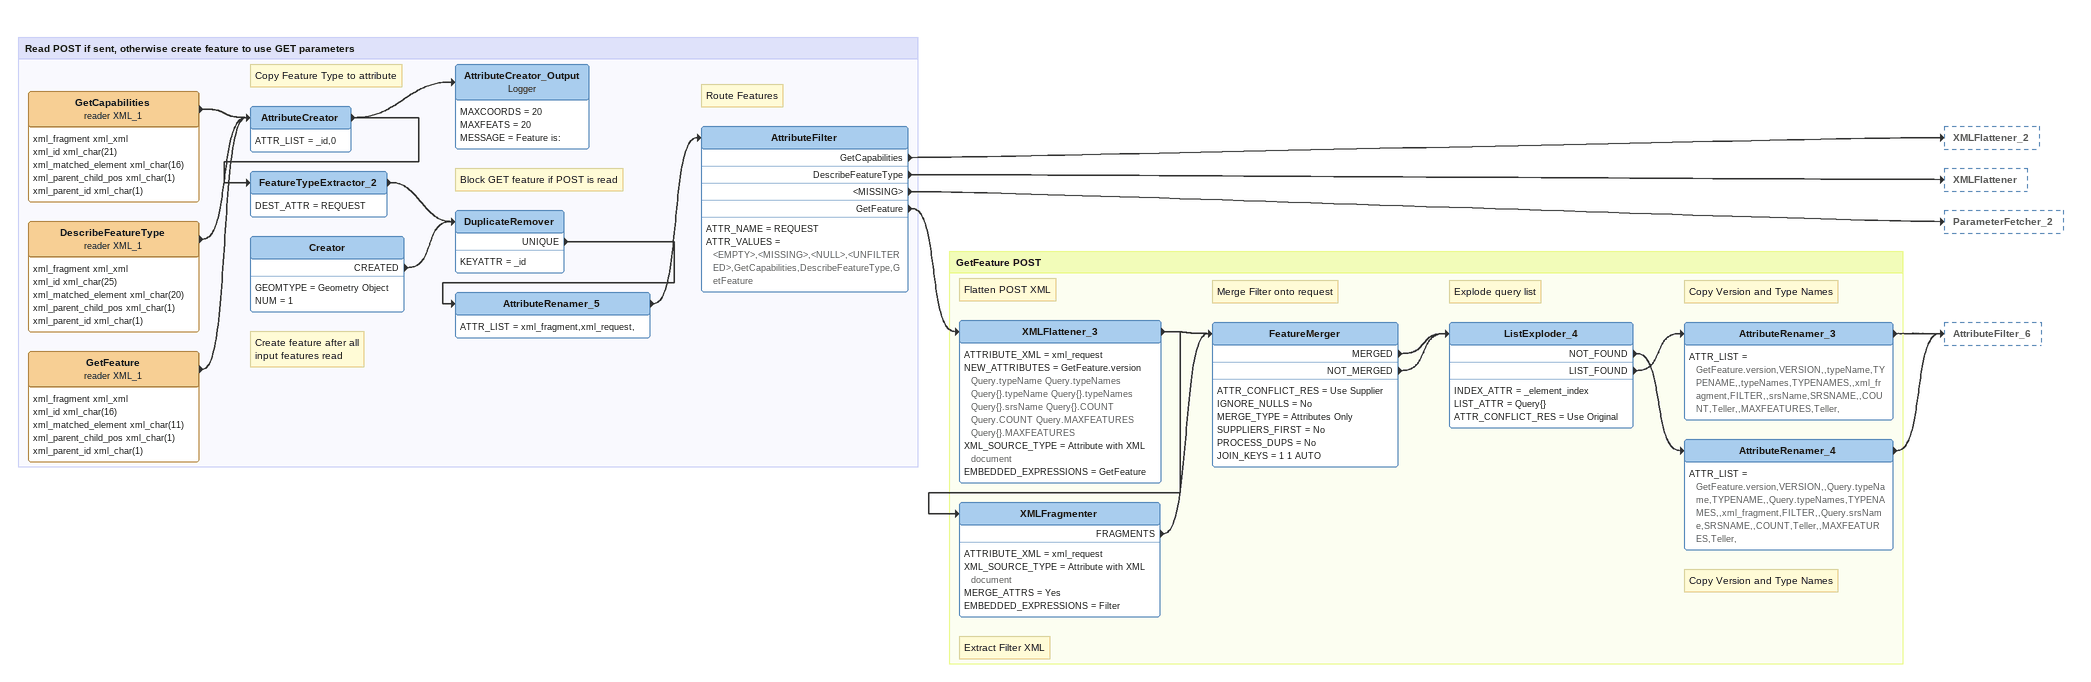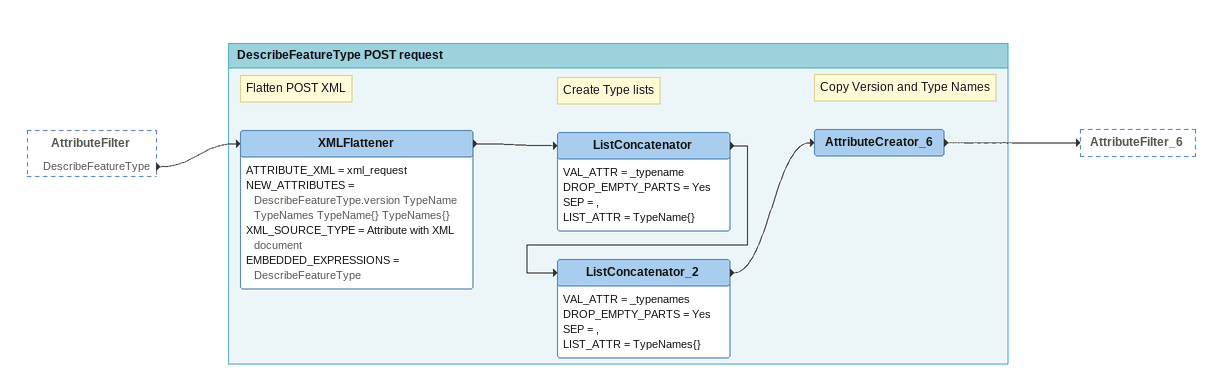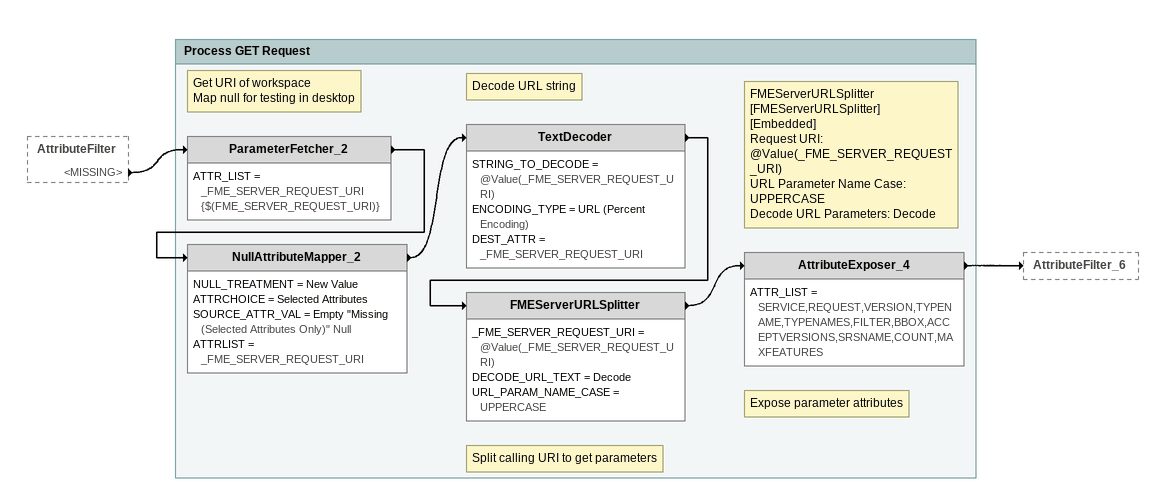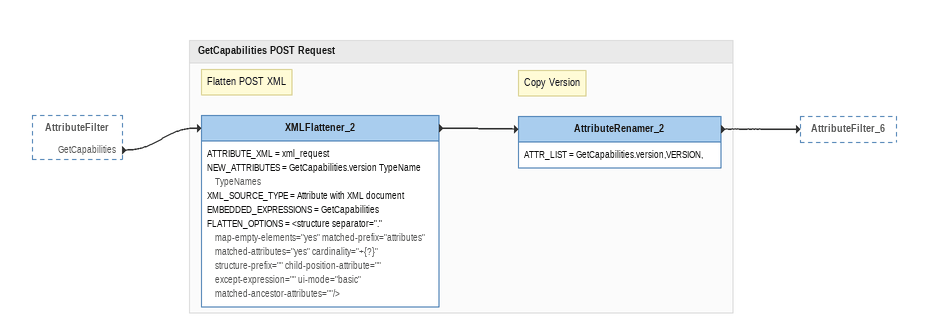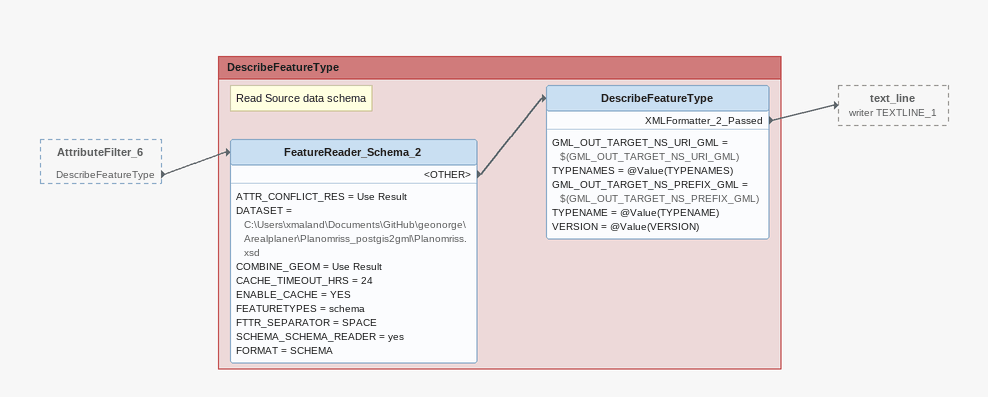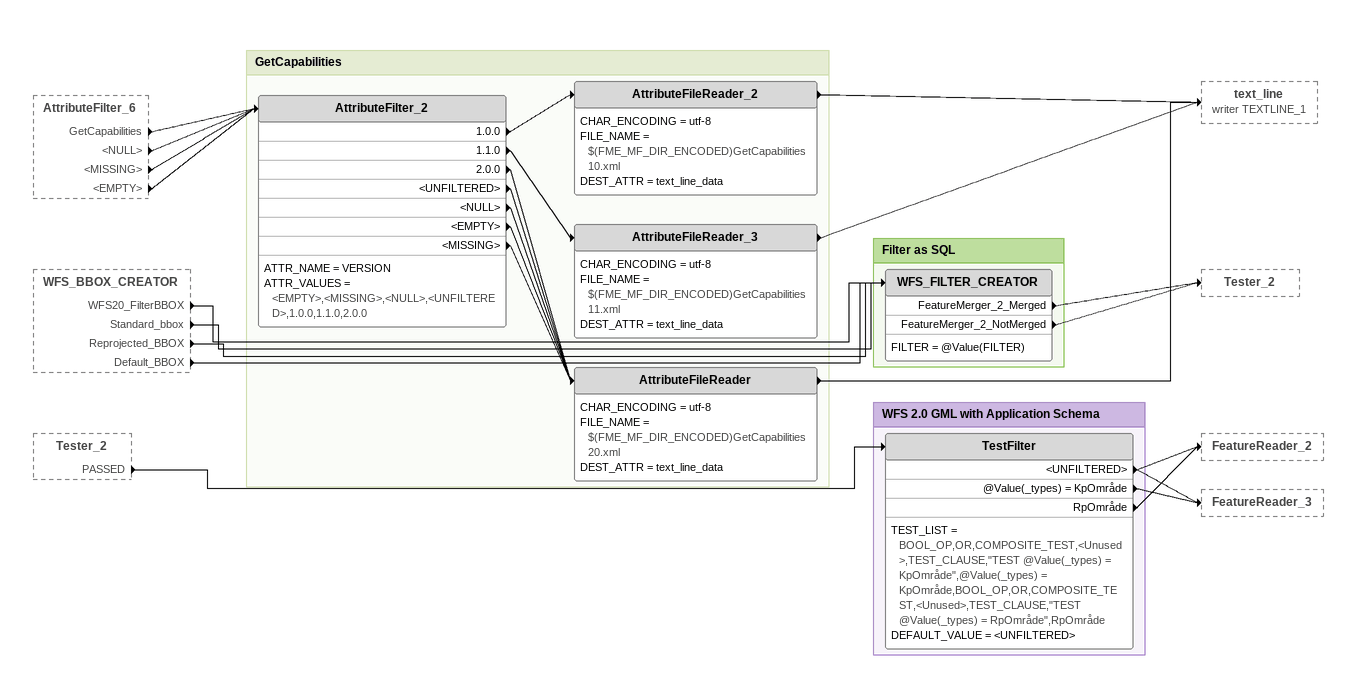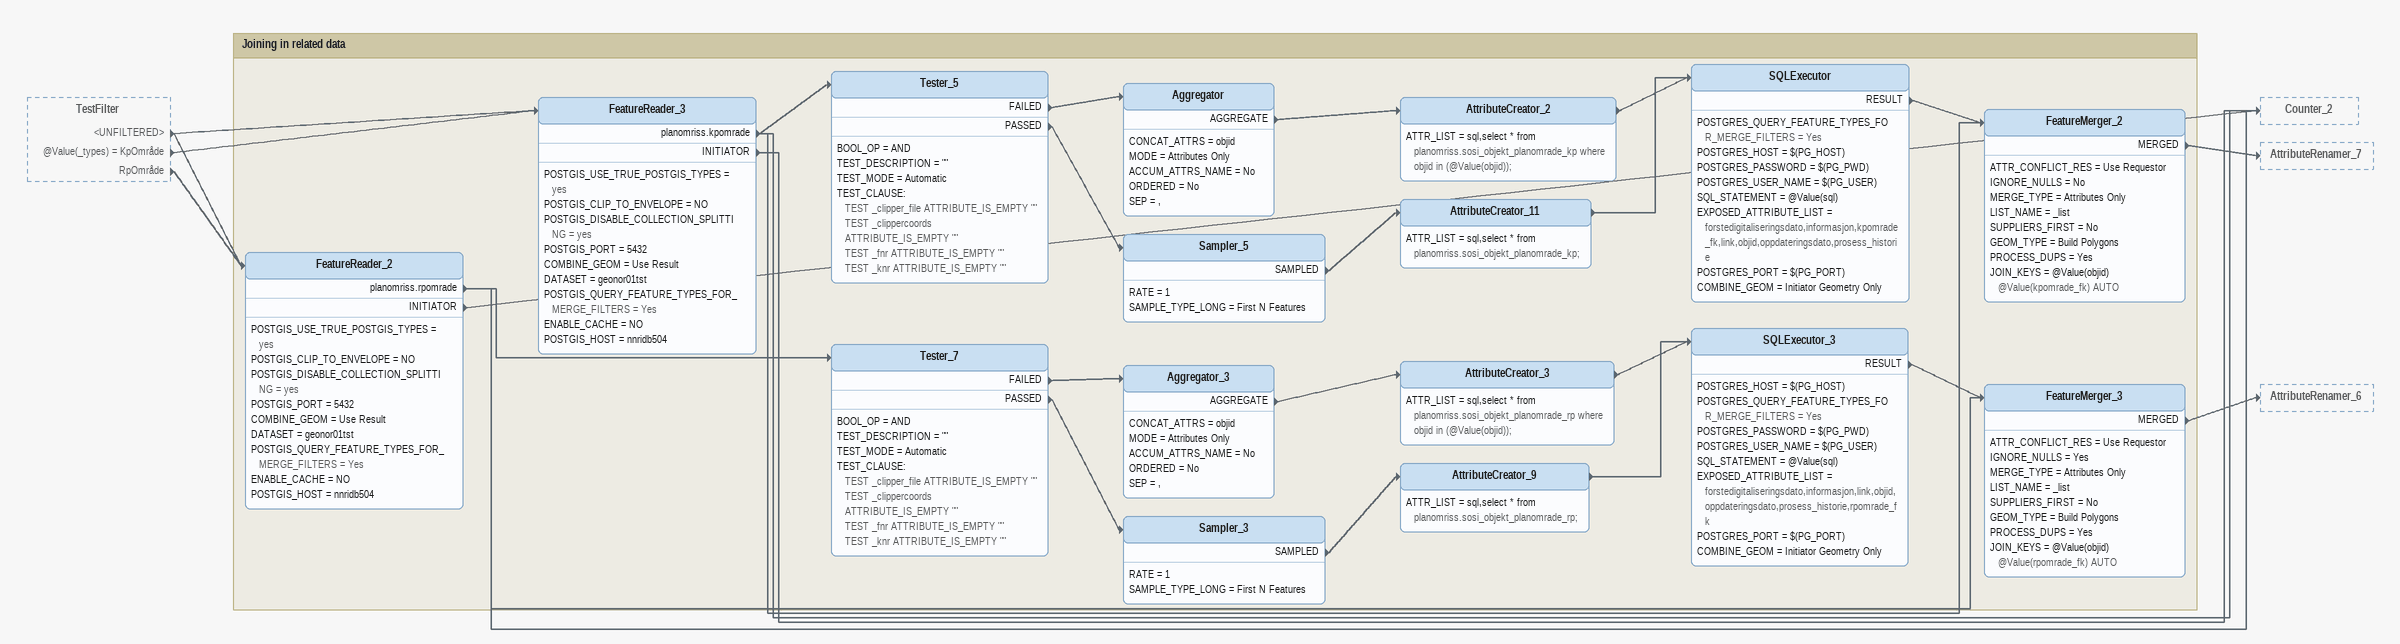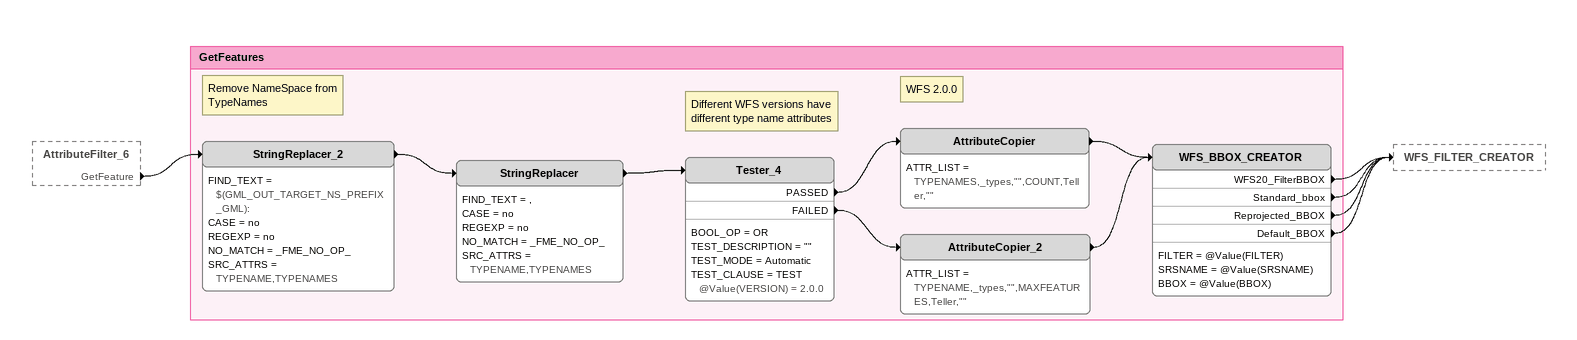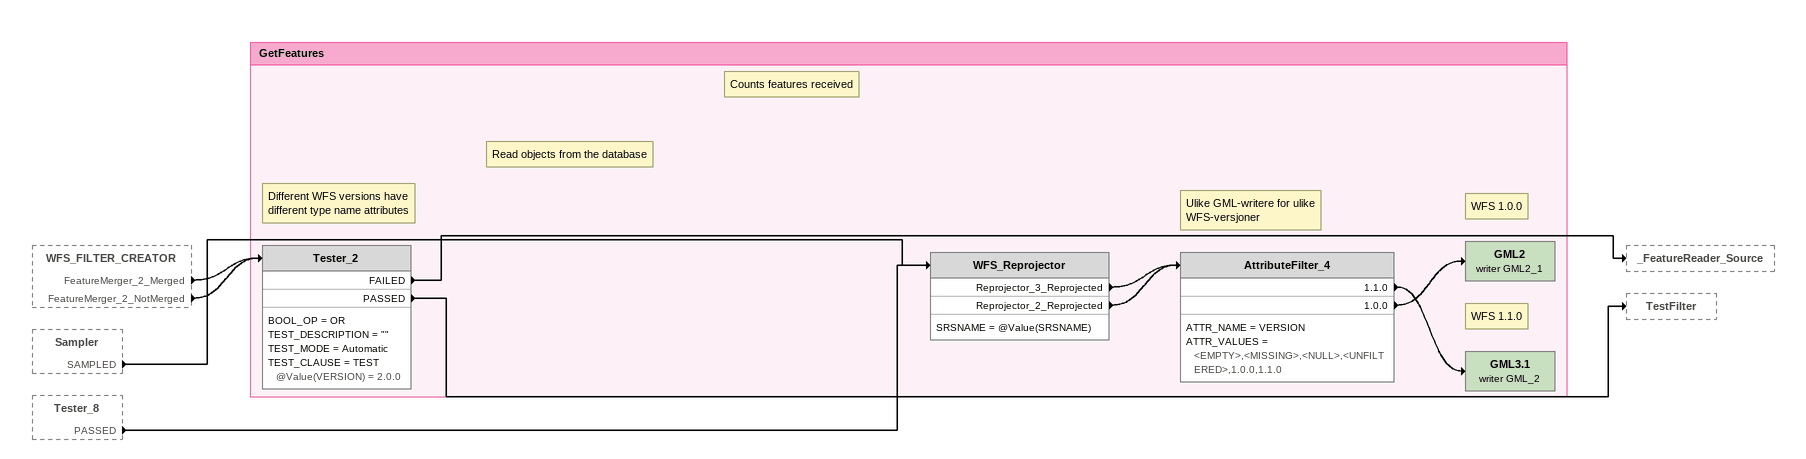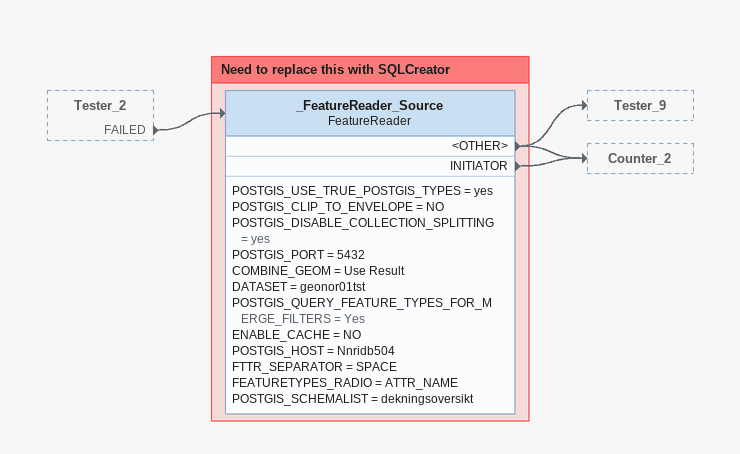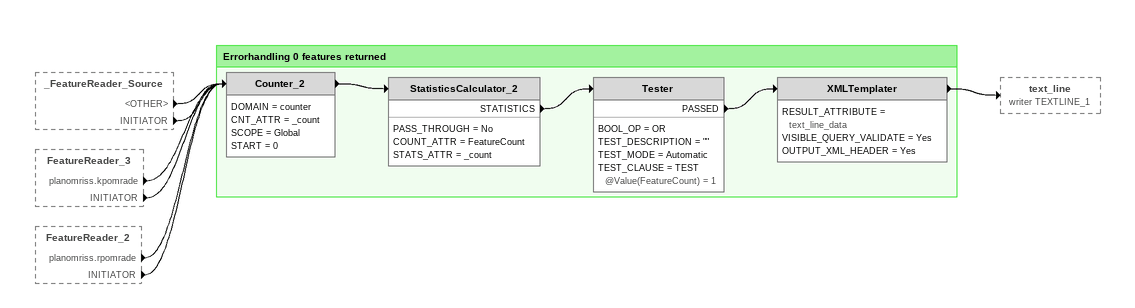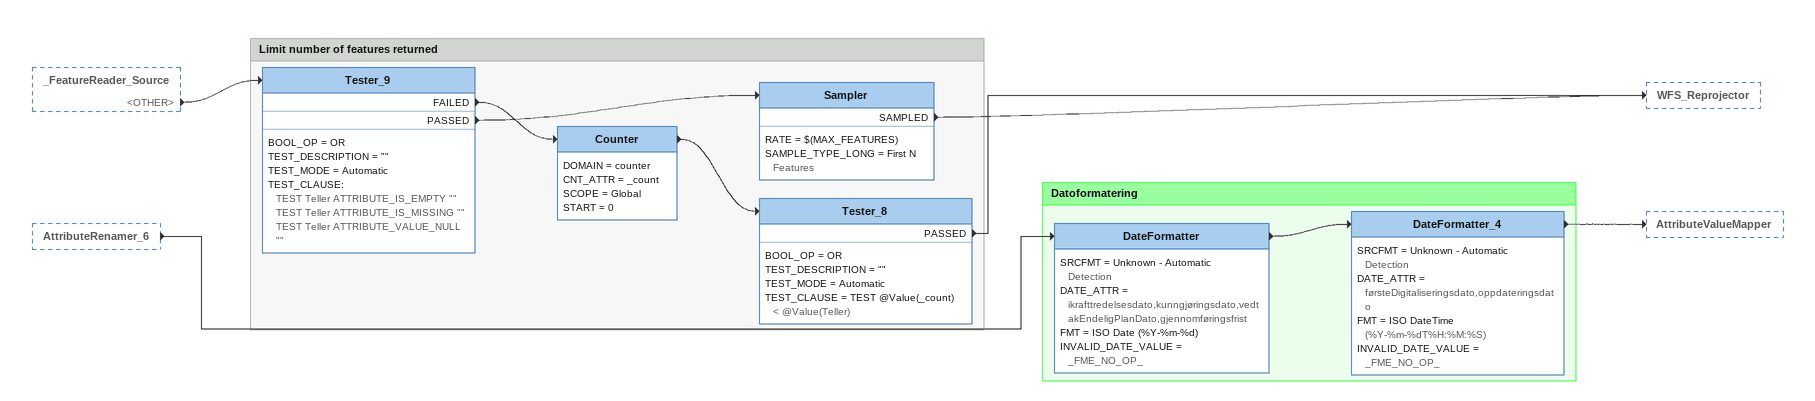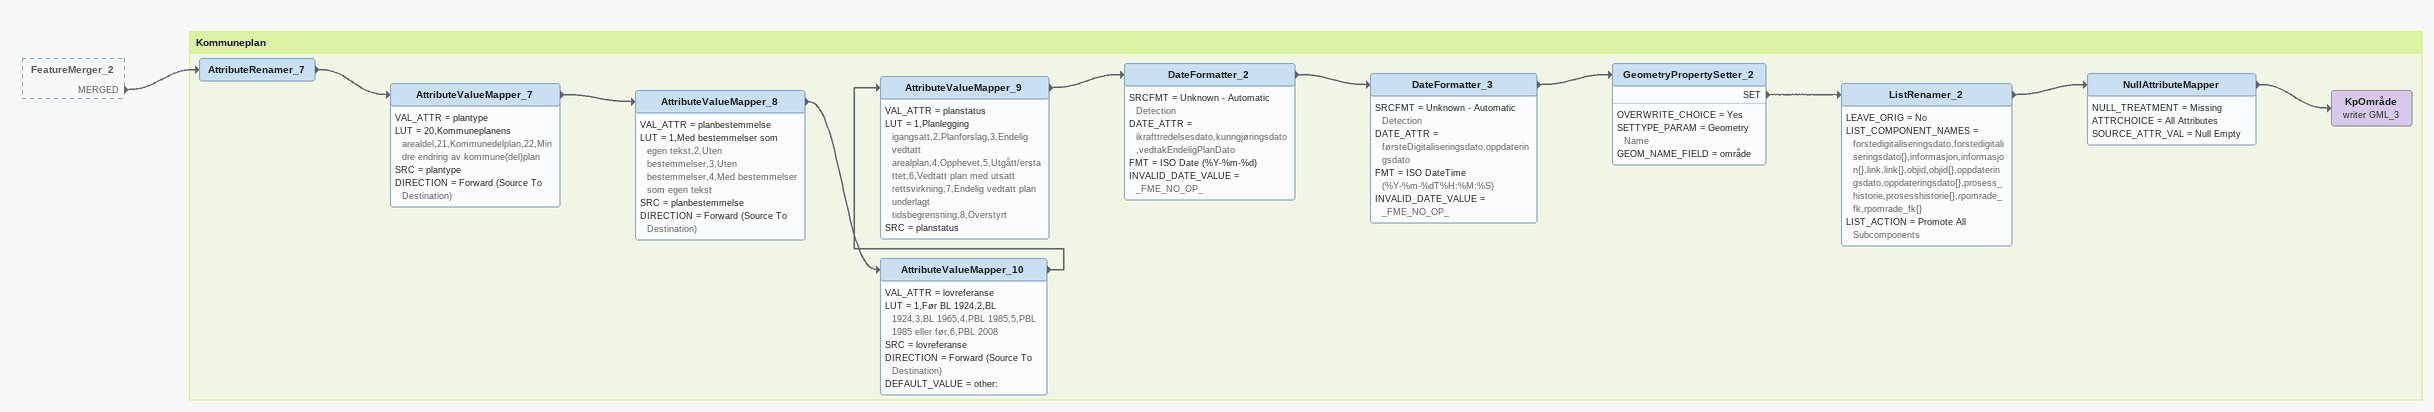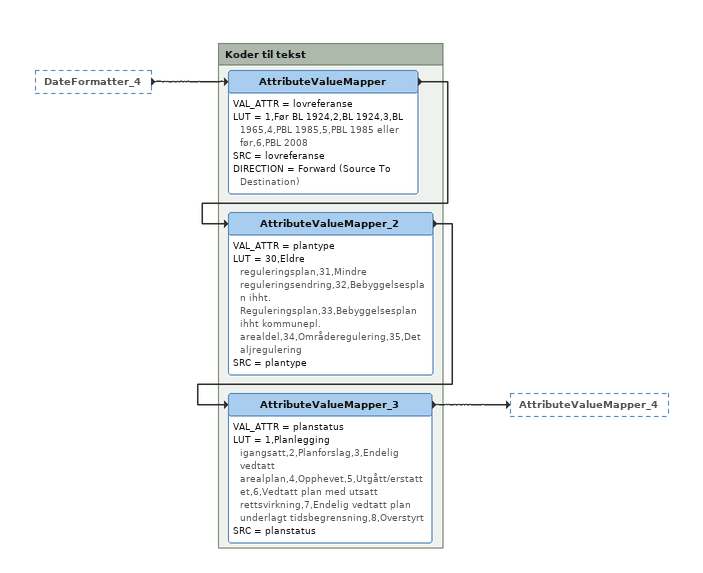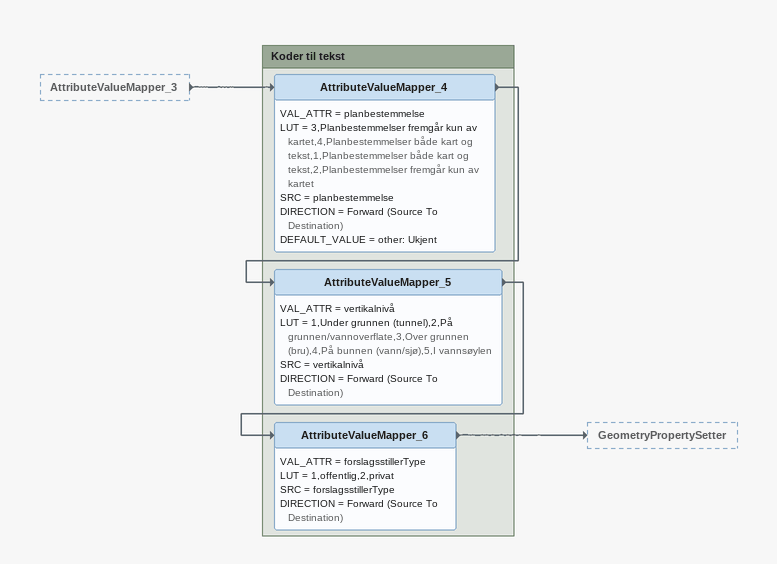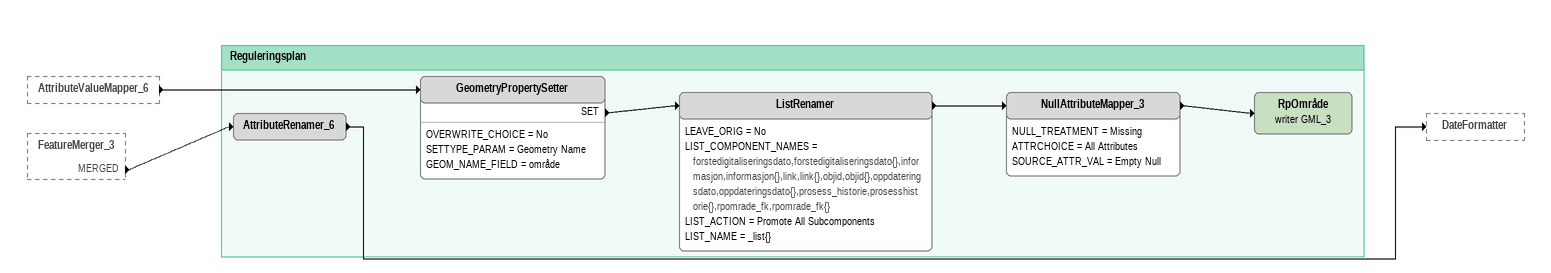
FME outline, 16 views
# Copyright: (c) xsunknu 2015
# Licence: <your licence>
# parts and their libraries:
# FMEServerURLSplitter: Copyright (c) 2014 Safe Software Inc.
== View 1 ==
Bookmark: Read POST if sent, otherwise create feature to use GET parameters
GetCapabilities (reader XML_1)
    attributes: xml_fragment xml_xml, xml_id xml_char(21), xml_matched_element xml_char(16), xml_parent_child_pos xml_char(1), xml_parent_id xml_char(1)
    -> AttributeCreator
DescribeFeatureType (reader XML_1)
    attributes: xml_fragment xml_xml, xml_id xml_char(25), xml_matched_element xml_char(20), xml_parent_child_pos xml_char(1), xml_parent_id xml_char(1)
    -> AttributeCreator
GetFeature (reader XML_1)
    attributes: xml_fragment xml_xml, xml_id xml_char(16), xml_matched_element xml_char(11), xml_parent_child_pos xml_char(1), xml_parent_id xml_char(1)
    -> AttributeCreator
Note: Copy Feature Type to attribute
AttributeCreator
    ATTR_LIST = _id,0
    -> FeatureTypeExtractor_2
    -> AttributeCreator_Output
AttributeCreator_Output: Logger
    MAXCOORDS = 20
    MAXFEATS = 20
    MESSAGE = Feature is:
FeatureTypeExtractor_2
    DEST_ATTR = REQUEST
    -> DuplicateRemover
Note: Create feature after all / input features read
Creator
    GEOMTYPE = Geometry Object
    NUM = 1
    CREATED -> DuplicateRemover
Note: Block GET feature if POST is read
DuplicateRemover
    KEYATTR = _id
    UNIQUE -> AttributeRenamer_5
AttributeRenamer_5
    ATTR_LIST = xml_fragment,xml_request,
    -> AttributeFilter
Note: Route Features
AttributeFilter
    ATTR_NAME = REQUEST
    ATTR_VALUES = <EMPTY>,<MISSING>,<NULL>,<UNFILTERED>,GetCapabilities,DescribeFeatureType,GetFeature
    GetCapabilities -> XMLFlattener_2
    DescribeFeatureType -> XMLFlattener
    <MISSING> -> ParameterFetcher_2
    GetFeature -> XMLFlattener_3

Bookmark: GetFeature POST
Note: Flatten POST XML
XMLFlattener_3
    ATTRIBUTE_XML = xml_request
    NEW_ATTRIBUTES = GetFeature.version Query.typeName Query.typeNames Query{}.typeName Query{}.typeNames Query{}.srsName Query{}.COUNT Query.COUNT Query.MAXFEATURES Query{}.MAXFEATURES
    XML_SOURCE_TYPE = Attribute with XML document
    EMBEDDED_EXPRESSIONS = GetFeature
    -> XMLFragmenter
    -> FeatureMerger
Note: Extract Filter XML
XMLFragmenter
    ATTRIBUTE_XML = xml_request
    XML_SOURCE_TYPE = Attribute with XML document
    MERGE_ATTRS = Yes
    EMBEDDED_EXPRESSIONS = Filter
    FRAGMENTS -> FeatureMerger
Note: Merge Filter onto request
FeatureMerger
    ATTR_CONFLICT_RES = Use Supplier
    IGNORE_NULLS = No
    MERGE_TYPE = Attributes Only
    SUPPLIERS_FIRST = No
    PROCESS_DUPS = No
    JOIN_KEYS = 1 1 AUTO
    MERGED -> ListExploder_4
    NOT_MERGED -> ListExploder_4
Note: Explode query list
ListExploder_4
    INDEX_ATTR = _element_index
    LIST_ATTR = Query{}
    ATTR_CONFLICT_RES = Use Original
    NOT_FOUND -> AttributeRenamer_4
    LIST_FOUND -> AttributeRenamer_3
Note: Copy Version and Type Names
AttributeRenamer_3
    ATTR_LIST = GetFeature.version,VERSION,,typeName,TYPENAME,,typeNames,TYPENAMES,,xml_fragment,FILTER,,srsName,SRSNAME,,COUNT,Teller,,MAXFEATURES,Teller,
    -> AttributeFilter_6
Note: Copy Version and Type Names
AttributeRenamer_4
    ATTR_LIST = GetFeature.version,VERSION,,Query.typeName,TYPENAME,,Query.typeNames,TYPENAMES,,xml_fragment,FILTER,,Query.srsName,SRSNAME,,COUNT,Teller,,MAXFEATURES,Teller,
    -> AttributeFilter_6

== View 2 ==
AttributeFilter [outside]
    DescribeFeatureType -> XMLFlattener

Bookmark: DescribeFeatureType POST request
Note: Flatten POST XML
XMLFlattener
    ATTRIBUTE_XML = xml_request
    NEW_ATTRIBUTES = DescribeFeatureType.version TypeName TypeNames TypeName{} TypeNames{}
    XML_SOURCE_TYPE = Attribute with XML document
    EMBEDDED_EXPRESSIONS = DescribeFeatureType
    -> ListConcatenator
Note: Create Type lists
ListConcatenator
    VAL_ATTR = _typename
    DROP_EMPTY_PARTS = Yes
    SEP = ,
    LIST_ATTR = TypeName{}
    -> ListConcatenator_2
ListConcatenator_2
    VAL_ATTR = _typenames
    DROP_EMPTY_PARTS = Yes
    SEP = ,
    LIST_ATTR = TypeNames{}
    -> AttributeCreator_6
Note: Copy Version and Type Names
AttributeCreator_6
    -> AttributeFilter_6

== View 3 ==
AttributeFilter [outside]
    <MISSING> -> ParameterFetcher_2

Bookmark: Process GET Request
Note: Get URI of workspace / Map null for testing in desktop
ParameterFetcher_2
    ATTR_LIST = _FME_SERVER_REQUEST_URI {$(FME_SERVER_REQUEST_URI)}
    -> NullAttributeMapper_2
NullAttributeMapper_2
    NULL_TREATMENT = New Value
    ATTRCHOICE = Selected Attributes
    SOURCE_ATTR_VAL = Empty "Missing (Selected Attributes Only)" Null
    ATTRLIST = _FME_SERVER_REQUEST_URI
    -> TextDecoder
Note: Decode URL string
TextDecoder
    STRING_TO_DECODE = @Value(_FME_SERVER_REQUEST_URI)
    ENCODING_TYPE = URL (Percent Encoding)
    DEST_ATTR = _FME_SERVER_REQUEST_URI
    -> FMEServerURLSplitter
Note: Split calling URI to get parameters
Note: FMEServerURLSplitter [FMEServerURLSplitter] / [Embedded] / Request URI: @Value(_FME_SERVER_REQUEST_URI) / URL Parameter Name Case: UPPERCASE / Decode URL Parameters: Decode
FMEServerURLSplitter
    _FME_SERVER_REQUEST_URI = @Value(_FME_SERVER_REQUEST_URI)
    DECODE_URL_TEXT = Decode
    URL_PARAM_NAME_CASE = UPPERCASE
    -> AttributeExposer_4
Note: Expose parameter attributes
AttributeExposer_4
    ATTR_LIST = SERVICE,REQUEST,VERSION,TYPENAME,TYPENAMES,FILTER,BBOX,ACCEPTVERSIONS,SRSNAME,COUNT,MAXFEATURES
    -> AttributeFilter_6

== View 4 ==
AttributeFilter [outside]
    GetCapabilities -> XMLFlattener_2

Bookmark: GetCapabilities POST Request
Note: Flatten POST XML
XMLFlattener_2
    ATTRIBUTE_XML = xml_request
    NEW_ATTRIBUTES = GetCapabilities.version TypeName TypeNames
    XML_SOURCE_TYPE = Attribute with XML document
    EMBEDDED_EXPRESSIONS = GetCapabilities
    FLATTEN_OPTIONS = <structure separator="." map-empty-elements="yes" matched-prefix="attributes" matched-attributes="yes" cardinality="+{?}" structure-prefix="" child-position-attribute="" except-expression="" ui-mode="basic" matched-ancestor-attributes=""/>
    -> AttributeRenamer_2
Note: Copy Version
AttributeRenamer_2
    ATTR_LIST = GetCapabilities.version,VERSION,
    -> AttributeFilter_6

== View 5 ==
AttributeFilter_6 [outside]
    DescribeFeatureType -> FeatureReader_Schema_2

Bookmark: DescribeFeatureType
Note: Read Source data schema
FeatureReader_Schema_2
    ATTR_CONFLICT_RES = Use Result
    DATASET = C:\Users\xmaland\Documents\GitHub\geonorge\Arealplaner\Planomriss_postgis2gml\Planomriss.xsd
    COMBINE_GEOM = Use Result
    CACHE_TIMEOUT_HRS = 24
    ENABLE_CACHE = YES
    FEATURETYPES = schema
    FTTR_SEPARATOR = SPACE
    SCHEMA_SCHEMA_READER = yes
    FORMAT = SCHEMA
    <OTHER> -> DescribeFeatureType
DescribeFeatureType
    GML_OUT_TARGET_NS_URI_GML = $(GML_OUT_TARGET_NS_URI_GML)
    TYPENAMES = @Value(TYPENAMES)
    GML_OUT_TARGET_NS_PREFIX_GML = $(GML_OUT_TARGET_NS_PREFIX_GML)
    TYPENAME = @Value(TYPENAME)
    VERSION = @Value(VERSION)
    XMLFormatter_2_Passed -> text_line (writer TEXTLINE_1)

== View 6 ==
AttributeFilter_6 [outside]
    GetCapabilities -> AttributeFilter_2
    <NULL> -> AttributeFilter_2
    <MISSING> -> AttributeFilter_2
    <EMPTY> -> AttributeFilter_2
WFS_BBOX_CREATOR [outside]
    WFS20_FilterBBOX -> WFS_FILTER_CREATOR
    Standard_bbox -> WFS_FILTER_CREATOR
    Reprojected_BBOX -> WFS_FILTER_CREATOR
    Default_BBOX -> WFS_FILTER_CREATOR
Tester_2 [outside]
    PASSED -> TestFilter

Bookmark: GetCapabilities
AttributeFilter_2
    ATTR_NAME = VERSION
    ATTR_VALUES = <EMPTY>,<MISSING>,<NULL>,<UNFILTERED>,1.0.0,1.1.0,2.0.0
    1.0.0 -> AttributeFileReader_2
    1.1.0 -> AttributeFileReader_3
    2.0.0 -> AttributeFileReader
    <UNFILTERED> -> AttributeFileReader
    <NULL> -> AttributeFileReader
    <EMPTY> -> AttributeFileReader
    <MISSING> -> AttributeFileReader
AttributeFileReader_2
    CHAR_ENCODING = utf-8
    FILE_NAME = $(FME_MF_DIR_ENCODED)GetCapabilities10.xml
    DEST_ATTR = text_line_data
    -> text_line (writer TEXTLINE_1)
AttributeFileReader_3
    CHAR_ENCODING = utf-8
    FILE_NAME = $(FME_MF_DIR_ENCODED)GetCapabilities11.xml
    DEST_ATTR = text_line_data
    -> text_line (writer TEXTLINE_1)
AttributeFileReader
    CHAR_ENCODING = utf-8
    FILE_NAME = $(FME_MF_DIR_ENCODED)GetCapabilities20.xml
    DEST_ATTR = text_line_data
    -> text_line (writer TEXTLINE_1)

Bookmark: Filter as SQL
WFS_FILTER_CREATOR
    FILTER = @Value(FILTER)
    FeatureMerger_2_Merged -> Tester_2
    FeatureMerger_2_NotMerged -> Tester_2

Bookmark: WFS 2.0 GML with Application Schema
TestFilter
    TEST_LIST = BOOL_OP,OR,COMPOSITE_TEST,<Unused>,TEST_CLAUSE,"TEST @Value(_types) = KpOmråde",@Value(_types) = KpOmråde,BOOL_OP,OR,COMPOSITE_TEST,<Unused>,TEST_CLAUSE,"TEST @Value(_types) = RpOmråde",RpOmråde
    DEFAULT_VALUE = <UNFILTERED>
    <UNFILTERED> -> FeatureReader_2
    @Value(_types) = KpOmråde -> FeatureReader_3
    RpOmråde -> FeatureReader_2
    <UNFILTERED> -> FeatureReader_3

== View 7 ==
TestFilter [outside]
    <UNFILTERED> -> FeatureReader_2
    @Value(_types) = KpOmråde -> FeatureReader_3
    RpOmråde -> FeatureReader_2
    <UNFILTERED> -> FeatureReader_3

Bookmark: Joining in related data
FeatureReader_3
    POSTGIS_USE_TRUE_POSTGIS_TYPES = yes
    POSTGIS_CLIP_TO_ENVELOPE = NO
    POSTGIS_DISABLE_COLLECTION_SPLITTING = yes
    POSTGIS_PORT = 5432
    COMBINE_GEOM = Use Result
    DATASET = geonor01tst
    POSTGIS_QUERY_FEATURE_TYPES_FOR_MERGE_FILTERS = Yes
    ENABLE_CACHE = NO
    POSTGIS_HOST = nnridb504
    planomriss.kpomrade -> FeatureMerger_2
    planomriss.kpomrade -> Tester_5
    planomriss.kpomrade -> Counter_2
    INITIATOR -> Counter_2
Tester_5
    BOOL_OP = AND
    TEST_DESCRIPTION = ""
    TEST_MODE = Automatic
    TEST_CLAUSE:
      TEST _clipper_file ATTRIBUTE_IS_EMPTY ""
      TEST _clippercoords ATTRIBUTE_IS_EMPTY ""
      TEST _fnr ATTRIBUTE_IS_EMPTY ""
      TEST _knr ATTRIBUTE_IS_EMPTY ""
    FAILED -> Aggregator
    PASSED -> Sampler_5
Aggregator
    CONCAT_ATTRS = objid
    MODE = Attributes Only
    ACCUM_ATTRS_NAME = No
    ORDERED = No
    SEP = ,
    AGGREGATE -> AttributeCreator_2
AttributeCreator_2
    ATTR_LIST = sql,select * from planomriss.sosi_objekt_planomrade_kp where objid in (@Value(objid));
    -> SQLExecutor
Sampler_5
    RATE = 1
    SAMPLE_TYPE_LONG = First N Features
    SAMPLED -> AttributeCreator_11
AttributeCreator_11
    ATTR_LIST = sql,select * from planomriss.sosi_objekt_planomrade_kp;
    -> SQLExecutor
SQLExecutor
    POSTGRES_QUERY_FEATURE_TYPES_FOR_MERGE_FILTERS = Yes
    POSTGRES_HOST = $(PG_HOST)
    POSTGRES_PASSWORD = $(PG_PWD)
    POSTGRES_USER_NAME = $(PG_USER)
    SQL_STATEMENT = @Value(sql)
    EXPOSED_ATTRIBUTE_LIST = forstedigitaliseringsdato,informasjon,kpomrade_fk,link,objid,oppdateringsdato,prosess_historie
    POSTGRES_PORT = $(PG_PORT)
    COMBINE_GEOM = Initiator Geometry Only
    RESULT -> FeatureMerger_2
FeatureMerger_2
    ATTR_CONFLICT_RES = Use Requestor
    IGNORE_NULLS = No
    MERGE_TYPE = Attributes Only
    LIST_NAME = _list
    SUPPLIERS_FIRST = No
    GEOM_TYPE = Build Polygons
    PROCESS_DUPS = Yes
    JOIN_KEYS = @Value(objid) @Value(kpomrade_fk) AUTO
    MERGED -> AttributeRenamer_7
FeatureReader_2
    POSTGIS_USE_TRUE_POSTGIS_TYPES = yes
    POSTGIS_CLIP_TO_ENVELOPE = NO
    POSTGIS_DISABLE_COLLECTION_SPLITTING = yes
    POSTGIS_PORT = 5432
    COMBINE_GEOM = Use Result
    DATASET = geonor01tst
    POSTGIS_QUERY_FEATURE_TYPES_FOR_MERGE_FILTERS = Yes
    ENABLE_CACHE = NO
    POSTGIS_HOST = nnridb504
    planomriss.rpomrade -> FeatureMerger_3
    planomriss.rpomrade -> Tester_7
    planomriss.rpomrade -> Counter_2
    INITIATOR -> Counter_2
Tester_7
    BOOL_OP = AND
    TEST_DESCRIPTION = ""
    TEST_MODE = Automatic
    TEST_CLAUSE:
      TEST _clipper_file ATTRIBUTE_IS_EMPTY ""
      TEST _clippercoords ATTRIBUTE_IS_EMPTY ""
      TEST _fnr ATTRIBUTE_IS_EMPTY ""
      TEST _knr ATTRIBUTE_IS_EMPTY ""
    FAILED -> Aggregator_3
    PASSED -> Sampler_3
Aggregator_3
    CONCAT_ATTRS = objid
    MODE = Attributes Only
    ACCUM_ATTRS_NAME = No
    ORDERED = No
    SEP = ,
    AGGREGATE -> AttributeCreator_3
AttributeCreator_3
    ATTR_LIST = sql,select * from planomriss.sosi_objekt_planomrade_rp where objid in (@Value(objid));
    -> SQLExecutor_3
Sampler_3
    RATE = 1
    SAMPLE_TYPE_LONG = First N Features
    SAMPLED -> AttributeCreator_9
AttributeCreator_9
    ATTR_LIST = sql,select * from planomriss.sosi_objekt_planomrade_rp;
    -> SQLExecutor_3
SQLExecutor_3
    POSTGRES_HOST = $(PG_HOST)
    POSTGRES_QUERY_FEATURE_TYPES_FOR_MERGE_FILTERS = Yes
    POSTGRES_PASSWORD = $(PG_PWD)
    POSTGRES_USER_NAME = $(PG_USER)
    SQL_STATEMENT = @Value(sql)
    EXPOSED_ATTRIBUTE_LIST = forstedigitaliseringsdato,informasjon,link,objid,oppdateringsdato,prosess_historie,rpomrade_fk
    POSTGRES_PORT = $(PG_PORT)
    COMBINE_GEOM = Initiator Geometry Only
    RESULT -> FeatureMerger_3
FeatureMerger_3
    ATTR_CONFLICT_RES = Use Requestor
    IGNORE_NULLS = Yes
    MERGE_TYPE = Attributes Only
    LIST_NAME = _list
    SUPPLIERS_FIRST = No
    GEOM_TYPE = Build Polygons
    PROCESS_DUPS = Yes
    JOIN_KEYS = @Value(objid) @Value(rpomrade_fk) AUTO
    MERGED -> AttributeRenamer_6

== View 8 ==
AttributeFilter_6 [outside]
    GetFeature -> StringReplacer_2

Bookmark: GetFeatures
Note: Remove NameSpace from TypeNames
StringReplacer_2
    FIND_TEXT = $(GML_OUT_TARGET_NS_PREFIX_GML):
    CASE = no
    REGEXP = no
    NO_MATCH = _FME_NO_OP_
    SRC_ATTRS = TYPENAME,TYPENAMES
    -> StringReplacer
StringReplacer
    FIND_TEXT = ,
    CASE = no
    REGEXP = no
    NO_MATCH = _FME_NO_OP_
    SRC_ATTRS = TYPENAME,TYPENAMES
    -> Tester_4
Note: Different WFS versions have / different type name attributes
Tester_4
    BOOL_OP = OR
    TEST_DESCRIPTION = ""
    TEST_MODE = Automatic
    TEST_CLAUSE = TEST @Value(VERSION) = 2.0.0
    PASSED -> AttributeCopier
    FAILED -> AttributeCopier_2
Note: WFS 2.0.0
AttributeCopier
    ATTR_LIST = TYPENAMES,_types,"",COUNT,Teller,""
    -> WFS_BBOX_CREATOR
AttributeCopier_2
    ATTR_LIST = TYPENAME,_types,"",MAXFEATURES,Teller,""
    -> WFS_BBOX_CREATOR
WFS_BBOX_CREATOR
    FILTER = @Value(FILTER)
    SRSNAME = @Value(SRSNAME)
    BBOX = @Value(BBOX)
    WFS20_FilterBBOX -> WFS_FILTER_CREATOR
    Standard_bbox -> WFS_FILTER_CREATOR
    Reprojected_BBOX -> WFS_FILTER_CREATOR
    Default_BBOX -> WFS_FILTER_CREATOR

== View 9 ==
WFS_FILTER_CREATOR [outside]
    FeatureMerger_2_Merged -> Tester_2
    FeatureMerger_2_NotMerged -> Tester_2
Sampler [outside]
    SAMPLED -> WFS_Reprojector
Tester_8 [outside]
    PASSED -> WFS_Reprojector

Bookmark: GetFeatures
Note: Different WFS versions have / different type name attributes
Note: Read objects from the database
Note: Counts features received
Tester_2
    BOOL_OP = OR
    TEST_DESCRIPTION = ""
    TEST_MODE = Automatic
    TEST_CLAUSE = TEST @Value(VERSION) = 2.0.0
    FAILED -> _FeatureReader_Source
    PASSED -> TestFilter
WFS_Reprojector
    SRSNAME = @Value(SRSNAME)
    Reprojector_3_Reprojected -> AttributeFilter_4
    Reprojector_2_Reprojected -> AttributeFilter_4
Note: Ulike GML-writere for ulike WFS-versjoner
AttributeFilter_4
    ATTR_NAME = VERSION
    ATTR_VALUES = <EMPTY>,<MISSING>,<NULL>,<UNFILTERED>,1.0.0,1.1.0
    1.1.0 -> GML3.1 (writer GML_2)
    1.0.0 -> GML2 (writer GML2_1)
Note: WFS 1.0.0
GML2 (writer GML2_1)
Note: WFS 1.1.0
GML3.1 (writer GML_2)

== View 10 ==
Tester_2 [outside]
    FAILED -> _FeatureReader_Source

Bookmark: Need to replace this with SQLCreator
_FeatureReader_Source: FeatureReader
    POSTGIS_USE_TRUE_POSTGIS_TYPES = yes
    POSTGIS_CLIP_TO_ENVELOPE = NO
    POSTGIS_DISABLE_COLLECTION_SPLITTING = yes
    POSTGIS_PORT = 5432
    COMBINE_GEOM = Use Result
    DATASET = geonor01tst
    POSTGIS_QUERY_FEATURE_TYPES_FOR_MERGE_FILTERS = Yes
    ENABLE_CACHE = NO
    POSTGIS_HOST = Nnridb504
    FTTR_SEPARATOR = SPACE
    FEATURETYPES_RADIO = ATTR_NAME
    POSTGIS_SCHEMALIST = dekningsoversikt
    <OTHER> -> Tester_9
    <OTHER> -> Counter_2
    INITIATOR -> Counter_2

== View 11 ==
_FeatureReader_Source [outside]
    <OTHER> -> Counter_2
    INITIATOR -> Counter_2
FeatureReader_3 [outside]
    planomriss.kpomrade -> Counter_2
    INITIATOR -> Counter_2
FeatureReader_2 [outside]
    planomriss.rpomrade -> Counter_2
    INITIATOR -> Counter_2

Bookmark: Errorhandling 0 features returned
Counter_2
    DOMAIN = counter
    CNT_ATTR = _count
    SCOPE = Global
    START = 0
    -> StatisticsCalculator_2
StatisticsCalculator_2
    PASS_THROUGH = No
    COUNT_ATTR = FeatureCount
    STATS_ATTR = _count
    STATISTICS -> Tester
Tester
    BOOL_OP = OR
    TEST_DESCRIPTION = ""
    TEST_MODE = Automatic
    TEST_CLAUSE = TEST @Value(FeatureCount) = 1
    PASSED -> XMLTemplater
XMLTemplater
    RESULT_ATTRIBUTE = text_line_data
    VISIBLE_QUERY_VALIDATE = Yes
    OUTPUT_XML_HEADER = Yes
    -> text_line (writer TEXTLINE_1)

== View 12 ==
_FeatureReader_Source [outside]
    <OTHER> -> Tester_9
AttributeRenamer_6 [outside]
    -> DateFormatter

Bookmark: Limit number of features returned
Tester_9
    BOOL_OP = OR
    TEST_DESCRIPTION = ""
    TEST_MODE = Automatic
    TEST_CLAUSE:
      TEST Teller ATTRIBUTE_IS_EMPTY ""
      TEST Teller ATTRIBUTE_IS_MISSING ""
      TEST Teller ATTRIBUTE_VALUE_NULL ""
    FAILED -> Counter
    PASSED -> Sampler
Sampler
    RATE = $(MAX_FEATURES)
    SAMPLE_TYPE_LONG = First N Features
    SAMPLED -> WFS_Reprojector
Counter
    DOMAIN = counter
    CNT_ATTR = _count
    SCOPE = Global
    START = 0
    -> Tester_8
Tester_8
    BOOL_OP = OR
    TEST_DESCRIPTION = ""
    TEST_MODE = Automatic
    TEST_CLAUSE = TEST @Value(_count) < @Value(Teller)
    PASSED -> WFS_Reprojector

Bookmark: Datoformatering
DateFormatter
    SRCFMT = Unknown - Automatic Detection
    DATE_ATTR = ikrafttredelsesdato,kunngjøringsdato,vedtakEndeligPlanDato,gjennomføringsfrist
    FMT = ISO Date (%Y-%m-%d)
    INVALID_DATE_VALUE = _FME_NO_OP_
    -> DateFormatter_4
DateFormatter_4
    SRCFMT = Unknown - Automatic Detection
    DATE_ATTR = førsteDigitaliseringsdato,oppdateringsdato
    FMT = ISO DateTime (%Y-%m-%dT%H:%M:%S)
    INVALID_DATE_VALUE = _FME_NO_OP_
    -> AttributeValueMapper

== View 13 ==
FeatureMerger_2 [outside]
    MERGED -> AttributeRenamer_7

Bookmark: Kommuneplan
AttributeRenamer_7
    -> AttributeValueMapper_7
AttributeValueMapper_7
    VAL_ATTR = plantype
    LUT = 20,Kommuneplanens arealdel,21,Kommunedelplan,22,Mindre endring av kommune(del)plan
    SRC = plantype
    DIRECTION = Forward (Source To Destination)
    -> AttributeValueMapper_8
AttributeValueMapper_8
    VAL_ATTR = planbestemmelse
    LUT = 1,Med bestemmelser som egen tekst,2,Uten bestemmelser,3,Uten bestemmelser,4,Med bestemmelser som egen tekst
    SRC = planbestemmelse
    DIRECTION = Forward (Source To Destination)
    -> AttributeValueMapper_10
AttributeValueMapper_10
    VAL_ATTR = lovreferanse
    LUT = 1,Før BL 1924,2,BL 1924,3,BL 1965,4,PBL 1985,5,PBL 1985 eller før,6,PBL 2008
    SRC = lovreferanse
    DIRECTION = Forward (Source To Destination)
    DEFAULT_VALUE = other:
    -> AttributeValueMapper_9
AttributeValueMapper_9
    VAL_ATTR = planstatus
    LUT = 1,Planlegging igangsatt,2,Planforslag,3,Endelig vedtatt arealplan,4,Opphevet,5,Utgått/erstattet,6,Vedtatt plan med utsatt rettsvirkning,7,Endelig vedtatt plan underlagt tidsbegrensning,8,Overstyrt
    SRC = planstatus
    -> DateFormatter_2
DateFormatter_2
    SRCFMT = Unknown - Automatic Detection
    DATE_ATTR = ikrafttredelsesdato,kunngjøringsdato,vedtakEndeligPlanDato
    FMT = ISO Date (%Y-%m-%d)
    INVALID_DATE_VALUE = _FME_NO_OP_
    -> DateFormatter_3
DateFormatter_3
    SRCFMT = Unknown - Automatic Detection
    DATE_ATTR = førsteDigitaliseringsdato,oppdateringsdato
    FMT = ISO DateTime (%Y-%m-%dT%H:%M:%S)
    INVALID_DATE_VALUE = _FME_NO_OP_
    -> GeometryPropertySetter_2
GeometryPropertySetter_2
    OVERWRITE_CHOICE = Yes
    SETTYPE_PARAM = Geometry Name
    GEOM_NAME_FIELD = område
    SET -> ListRenamer_2
ListRenamer_2
    LEAVE_ORIG = No
    LIST_COMPONENT_NAMES = forstedigitaliseringsdato,forstedigitaliseringsdato{},informasjon,informasjon{},link,link{},objid,objid{},oppdateringsdato,oppdateringsdato{},prosess_historie,prosesshistorie{},rpomrade_fk,rpomrade_fk{}
    LIST_ACTION = Promote All Subcomponents
    -> NullAttributeMapper
NullAttributeMapper
    NULL_TREATMENT = Missing
    ATTRCHOICE = All Attributes
    SOURCE_ATTR_VAL = Null Empty
    -> KpOmråde (writer GML_3)
KpOmråde (writer GML_3)

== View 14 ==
DateFormatter_4 [outside]
    -> AttributeValueMapper

Bookmark: Koder til tekst
AttributeValueMapper
    VAL_ATTR = lovreferanse
    LUT = 1,Før BL 1924,2,BL 1924,3,BL 1965,4,PBL 1985,5,PBL 1985 eller før,6,PBL 2008
    SRC = lovreferanse
    DIRECTION = Forward (Source To Destination)
    -> AttributeValueMapper_2
AttributeValueMapper_2
    VAL_ATTR = plantype
    LUT = 30,Eldre reguleringsplan,31,Mindre reguleringsendring,32,Bebyggelsesplan ihht. Reguleringsplan,33,Bebyggelsesplan ihht kommunepl. arealdel,34,Områderegulering,35,Detaljregulering
    SRC = plantype
    -> AttributeValueMapper_3
AttributeValueMapper_3
    VAL_ATTR = planstatus
    LUT = 1,Planlegging igangsatt,2,Planforslag,3,Endelig vedtatt arealplan,4,Opphevet,5,Utgått/erstattet,6,Vedtatt plan med utsatt rettsvirkning,7,Endelig vedtatt plan underlagt tidsbegrensning,8,Overstyrt
    SRC = planstatus
    -> AttributeValueMapper_4

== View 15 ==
AttributeValueMapper_3 [outside]
    -> AttributeValueMapper_4

Bookmark: Koder til tekst
AttributeValueMapper_4
    VAL_ATTR = planbestemmelse
    LUT = 3,Planbestemmelser fremgår kun av kartet,4,Planbestemmelser både kart og tekst,1,Planbestemmelser både kart og tekst,2,Planbestemmelser fremgår kun av kartet
    SRC = planbestemmelse
    DIRECTION = Forward (Source To Destination)
    DEFAULT_VALUE = other: Ukjent
    -> AttributeValueMapper_5
AttributeValueMapper_5
    VAL_ATTR = vertikalnivå
    LUT = 1,Under grunnen (tunnel),2,På grunnen/vannoverflate,3,Over grunnen (bru),4,På bunnen (vann/sjø),5,I vannsøylen
    SRC = vertikalnivå
    DIRECTION = Forward (Source To Destination)
    -> AttributeValueMapper_6
AttributeValueMapper_6
    VAL_ATTR = forslagsstillerType
    LUT = 1,offentlig,2,privat
    SRC = forslagsstillerType
    DIRECTION = Forward (Source To Destination)
    -> GeometryPropertySetter

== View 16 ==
AttributeValueMapper_6 [outside]
    -> GeometryPropertySetter
FeatureMerger_3 [outside]
    MERGED -> AttributeRenamer_6

Bookmark: Reguleringsplan
AttributeRenamer_6
    -> DateFormatter
GeometryPropertySetter
    OVERWRITE_CHOICE = No
    SETTYPE_PARAM = Geometry Name
    GEOM_NAME_FIELD = område
    SET -> ListRenamer
ListRenamer
    LEAVE_ORIG = No
    LIST_COMPONENT_NAMES = forstedigitaliseringsdato,forstedigitaliseringsdato{},informasjon,informasjon{},link,link{},objid,objid{},oppdateringsdato,oppdateringsdato{},prosess_historie,prosesshistorie{},rpomrade_fk,rpomrade_fk{}
    LIST_ACTION = Promote All Subcomponents
    LIST_NAME = _list{}
    -> NullAttributeMapper_3
NullAttributeMapper_3
    NULL_TREATMENT = Missing
    ATTRCHOICE = All Attributes
    SOURCE_ATTR_VAL = Empty Null
    -> RpOmråde (writer GML_3)
RpOmråde (writer GML_3)
